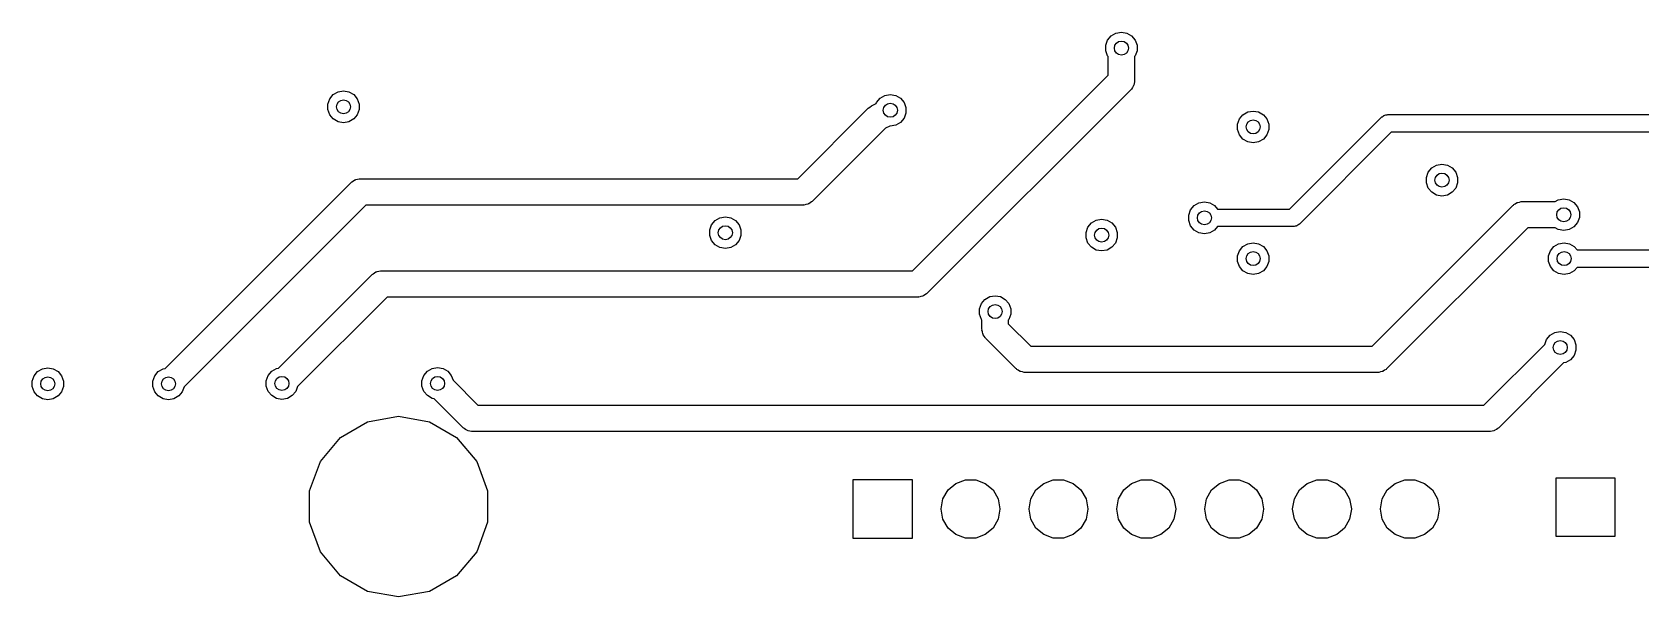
# Model space of a CAD drawing. Extents: x 91.5 to 190, y -113.6 to -60.2.
# Drawn here: x 94.29 to 140.8, y -113.63 to -97.3 of the extents above; entities that cross this region are included whole.
import ezdxf

# ---------------------------------------------------------------- set-up
doc = ezdxf.new("R2010")
doc.units = 0
doc.header["$MEASUREMENT"] = 0
doc.layers.add('BLACK', color=7, linetype='CONTINUOUS')

msp = doc.modelspace()

# ---------------------------------------------------------------- linework, layer by layer
at = {"layer": 'Black'}
for p, q in [((125.328, -97.6803), (125.383, -97.5305)), ((125.383, -97.5305), (125.485, -97.4084)), ((125.485, -97.4084), (125.623, -97.3287)), ((125.623, -97.3287), (125.78, -97.3011)), ((125.78, -97.3011), (125.937, -97.3287)), ((125.937, -97.3287), (126.075, -97.4084)), ((126.075, -97.4084), (126.177, -97.5305)), ((126.177, -97.5305), (126.232, -97.6803)), ((125.328, -97.8397), (125.328, -97.6803)), ((125.383, -97.9895), (125.328, -97.8397)), ((125.399, -98.0091), (125.383, -97.9895)), ((125.399, -98.5422), (125.399, -98.0091)), ((126.177, -97.9895), (126.161, -98.0091)), ((126.161, -98.0091), (126.161, -98.7)), ((126.232, -97.8397), (126.177, -97.9895)), ((126.232, -97.6803), (126.232, -97.8397)), ((119.742, -104.199), (125.399, -98.5422)), ((102.995, -99.1084), (103.133, -99.0287)), ((103.133, -99.0287), (103.29, -99.0011)), ((103.29, -99.0011), (103.447, -99.0287)), ((103.447, -99.0287), (103.585, -99.1084)), ((126.049, -98.9694), (120.169, -104.849)), ((126.059, -98.9557), (126.049, -98.9694)), ((126.072, -98.9449), (126.059, -98.9557)), ((126.097, -98.9018), (126.072, -98.9449)), ((126.125, -98.861), (126.097, -98.9018)), ((126.13, -98.8448), (126.125, -98.861)), ((126.138, -98.8303), (126.13, -98.8448)), ((126.147, -98.7813), (126.138, -98.8303)), ((126.16, -98.7332), (126.147, -98.7813)), ((126.161, -98.7), (126.158, -98.7165)), ((126.158, -98.7165), (126.16, -98.7332)), ((102.838, -99.3803), (102.893, -99.2305)), ((102.838, -99.5397), (102.838, -99.3803)), ((102.893, -99.2305), (102.995, -99.1084)), ((103.585, -99.1084), (103.687, -99.2305)), ((103.687, -99.2305), (103.742, -99.3803)), ((103.742, -99.3803), (103.742, -99.5397)), ((116.422, -101.539), (118.461, -99.5006)), ((118.461, -99.5006), (118.509, -99.4667)), ((118.509, -99.4667), (118.556, -99.4311)), ((118.556, -99.4311), (118.691, -99.3616)), ((118.691, -99.3616), (118.703, -99.3305)), ((118.703, -99.3305), (118.805, -99.2084)), ((118.805, -99.2084), (118.943, -99.1287)), ((118.943, -99.1287), (119.1, -99.1011)), ((119.1, -99.1011), (119.257, -99.1287)), ((119.257, -99.1287), (119.395, -99.2084)), ((119.395, -99.2084), (119.497, -99.3305)), ((119.497, -99.3305), (119.552, -99.4803)), ((119.552, -99.4803), (119.552, -99.6397)), ((102.893, -99.6895), (102.838, -99.5397)), ((102.995, -99.8116), (102.893, -99.6895)), ((103.133, -99.8913), (102.995, -99.8116)), ((103.29, -99.9189), (103.133, -99.8913)), ((103.447, -99.8913), (103.29, -99.9189)), ((103.585, -99.8116), (103.447, -99.8913)), ((103.687, -99.6895), (103.585, -99.8116)), ((103.742, -99.5397), (103.687, -99.6895)), ((119.257, -99.9913), (119.1, -100.019)), ((119.395, -99.9116), (119.257, -99.9913)), ((119.497, -99.7895), (119.395, -99.9116)), ((119.552, -99.6397), (119.497, -99.7895)), ((129.138, -99.9603), (129.193, -99.8105)), ((129.138, -100.12), (129.138, -99.9603)), ((129.193, -99.8105), (129.295, -99.6884)), ((129.295, -99.6884), (129.433, -99.6087)), ((129.433, -99.6087), (129.59, -99.5811)), ((129.59, -99.5811), (129.747, -99.6087)), ((129.747, -99.6087), (129.885, -99.6884)), ((129.885, -99.6884), (129.987, -99.8105)), ((129.987, -99.8105), (130.042, -99.9603)), ((130.042, -99.9603), (130.042, -100.12)), ((130.645, -102.416), (133.3, -99.7604)), ((133.3, -99.7604), (133.31, -99.754)), ((133.31, -99.754), (133.317, -99.7454)), ((133.317, -99.7454), (133.345, -99.7288)), ((133.345, -99.7288), (133.373, -99.7098)), ((133.373, -99.7098), (133.383, -99.7069)), ((133.383, -99.7069), (133.393, -99.7013)), ((133.393, -99.7013), (133.426, -99.6956)), ((133.426, -99.6956), (133.458, -99.687)), ((133.458, -99.687), (133.469, -99.6879)), ((133.469, -99.6879), (133.48, -99.686)), ((133.48, -99.686), (144.59, -99.686)), ((118.957, -100.082), (116.849, -102.189)), ((119.085, -100.016), (118.957, -100.082)), ((119.1, -100.019), (119.085, -100.016)), ((129.193, -100.269), (129.138, -100.12)), ((129.295, -100.392), (129.193, -100.269)), ((129.433, -100.471), (129.295, -100.392)), ((129.885, -100.392), (129.747, -100.471)), ((129.987, -100.269), (129.885, -100.392)), ((130.042, -100.12), (129.987, -100.269)), ((133.585, -100.194), (130.93, -102.85)), ((144.485, -100.194), (133.585, -100.194)), ((129.59, -100.499), (129.433, -100.471)), ((129.747, -100.471), (129.59, -100.499)), ((134.598, -101.5), (134.653, -101.351)), ((134.653, -101.351), (134.755, -101.228)), ((134.755, -101.228), (134.893, -101.149)), ((134.893, -101.149), (135.05, -101.121)), ((135.05, -101.121), (135.207, -101.149)), ((135.207, -101.149), (135.345, -101.228)), ((135.345, -101.228), (135.447, -101.351)), ((135.447, -101.351), (135.502, -101.5)), ((98.133, -107.028), (103.511, -101.651)), ((103.511, -101.651), (103.524, -101.641)), ((103.524, -101.641), (103.535, -101.628)), ((103.535, -101.628), (103.578, -101.603)), ((103.578, -101.603), (103.619, -101.575)), ((103.619, -101.575), (103.635, -101.57)), ((103.635, -101.57), (103.65, -101.562)), ((103.65, -101.562), (103.699, -101.553)), ((103.699, -101.553), (103.747, -101.54)), ((103.747, -101.54), (103.763, -101.542)), ((103.763, -101.542), (103.78, -101.539)), ((103.78, -101.539), (106.78, -101.539)), ((106.78, -101.539), (116.422, -101.539)), ((134.598, -101.66), (134.598, -101.5)), ((134.653, -101.809), (134.598, -101.66)), ((134.755, -101.932), (134.653, -101.809)), ((135.447, -101.809), (135.345, -101.932)), ((135.502, -101.66), (135.447, -101.809)), ((135.502, -101.5), (135.502, -101.66)), ((103.938, -102.301), (98.6779, -107.561)), ((106.78, -102.301), (103.938, -102.301)), ((116.58, -102.301), (106.78, -102.301)), ((116.597, -102.298), (116.58, -102.301)), ((116.613, -102.3), (116.597, -102.298)), ((116.661, -102.287), (116.613, -102.3)), ((116.71, -102.278), (116.661, -102.287)), ((116.725, -102.27), (116.71, -102.278)), ((116.741, -102.265), (116.725, -102.27)), ((116.782, -102.237), (116.741, -102.265)), ((116.825, -102.212), (116.782, -102.237)), ((116.836, -102.199), (116.825, -102.212)), ((116.849, -102.189), (116.836, -102.199)), ((127.783, -102.441), (127.885, -102.318)), ((127.885, -102.318), (128.023, -102.239)), ((128.023, -102.239), (128.18, -102.211)), ((128.18, -102.211), (128.337, -102.239)), ((128.337, -102.239), (128.475, -102.318)), ((128.475, -102.318), (128.557, -102.416)), ((133.032, -106.379), (137.101, -102.311)), ((134.893, -102.011), (134.755, -101.932)), ((135.05, -102.039), (134.893, -102.011)), ((135.207, -102.011), (135.05, -102.039)), ((135.345, -101.932), (135.207, -102.011)), ((137.101, -102.311), (137.114, -102.301)), ((137.114, -102.301), (137.125, -102.288)), ((137.125, -102.288), (137.168, -102.263)), ((137.168, -102.263), (137.209, -102.235)), ((137.209, -102.235), (137.225, -102.23)), ((137.225, -102.23), (137.24, -102.222)), ((137.24, -102.222), (137.289, -102.213)), ((137.289, -102.213), (137.337, -102.2)), ((137.337, -102.2), (137.353, -102.202)), ((137.353, -102.202), (137.37, -102.199)), ((137.37, -102.199), (138.326, -102.199)), ((138.326, -102.199), (138.413, -102.149)), ((138.413, -102.149), (138.57, -102.121)), ((138.57, -102.121), (138.727, -102.149)), ((138.727, -102.149), (138.865, -102.228)), ((138.865, -102.228), (138.967, -102.351)), ((113.933, -102.871), (114.035, -102.748)), ((114.035, -102.748), (114.173, -102.669)), ((114.173, -102.669), (114.33, -102.641)), ((114.33, -102.641), (114.487, -102.669)), ((114.487, -102.669), (114.625, -102.748)), ((114.625, -102.748), (114.727, -102.871)), ((124.915, -102.818), (125.053, -102.739)), ((125.053, -102.739), (125.21, -102.711)), ((125.21, -102.711), (125.367, -102.739)), ((125.367, -102.739), (125.505, -102.818)), ((127.728, -102.59), (127.783, -102.441)), ((127.728, -102.75), (127.728, -102.59)), ((127.783, -102.899), (127.728, -102.75)), ((128.557, -102.416), (130.645, -102.416)), ((138.967, -102.351), (139.022, -102.5)), ((139.022, -102.66), (138.967, -102.809)), ((139.022, -102.5), (139.022, -102.66)), ((113.878, -103.02), (113.933, -102.871)), ((113.878, -103.18), (113.878, -103.02)), ((113.933, -103.329), (113.878, -103.18)), ((114.727, -102.871), (114.782, -103.02)), ((114.782, -103.18), (114.727, -103.329)), ((114.782, -103.02), (114.782, -103.18)), ((124.758, -103.09), (124.813, -102.941)), ((124.758, -103.25), (124.758, -103.09)), ((124.813, -103.399), (124.758, -103.25)), ((124.813, -102.941), (124.915, -102.818)), ((125.505, -102.818), (125.607, -102.941)), ((125.607, -102.941), (125.662, -103.09)), ((125.662, -103.25), (125.607, -103.399)), ((125.662, -103.09), (125.662, -103.25)), ((127.885, -103.022), (127.783, -102.899)), ((128.023, -103.101), (127.885, -103.022)), ((128.18, -103.129), (128.023, -103.101)), ((128.337, -103.101), (128.18, -103.129)), ((128.475, -103.022), (128.337, -103.101)), ((128.557, -102.924), (128.475, -103.022)), ((130.75, -102.924), (128.557, -102.924)), ((130.761, -102.922), (130.75, -102.924)), ((130.772, -102.923), (130.761, -102.922)), ((130.804, -102.914), (130.772, -102.923)), ((130.837, -102.909), (130.804, -102.914)), ((130.847, -102.903), (130.837, -102.909)), ((130.857, -102.9), (130.847, -102.903)), ((130.885, -102.881), (130.857, -102.9)), ((130.913, -102.865), (130.885, -102.881)), ((130.92, -102.856), (130.913, -102.865)), ((130.93, -102.85), (130.92, -102.856)), ((137.528, -102.961), (133.459, -107.029)), ((138.326, -102.961), (137.528, -102.961)), ((138.413, -103.011), (138.326, -102.961)), ((138.57, -103.039), (138.413, -103.011)), ((138.727, -103.011), (138.57, -103.039)), ((138.865, -102.932), (138.727, -103.011)), ((138.967, -102.809), (138.865, -102.932)), ((114.035, -103.452), (113.933, -103.329)), ((114.173, -103.531), (114.035, -103.452)), ((114.33, -103.559), (114.173, -103.531)), ((114.487, -103.531), (114.33, -103.559)), ((114.625, -103.452), (114.487, -103.531)), ((114.727, -103.329), (114.625, -103.452)), ((124.915, -103.522), (124.813, -103.399)), ((125.053, -103.601), (124.915, -103.522)), ((125.21, -103.629), (125.053, -103.601)), ((125.367, -103.601), (125.21, -103.629)), ((125.505, -103.522), (125.367, -103.601)), ((125.607, -103.399), (125.505, -103.522)), ((129.138, -103.77), (129.193, -103.621)), ((129.193, -103.621), (129.295, -103.498)), ((129.295, -103.498), (129.433, -103.419)), ((129.433, -103.419), (129.59, -103.391)), ((129.59, -103.391), (129.747, -103.419)), ((129.747, -103.419), (129.885, -103.498)), ((129.885, -103.498), (129.987, -103.621)), ((129.987, -103.621), (130.042, -103.77)), ((138.128, -103.77), (138.183, -103.621)), ((138.183, -103.621), (138.285, -103.498)), ((138.285, -103.498), (138.423, -103.419)), ((138.423, -103.419), (138.58, -103.391)), ((138.58, -103.391), (138.737, -103.419)), ((138.737, -103.419), (138.875, -103.498)), ((138.875, -103.498), (138.957, -103.596)), ((138.957, -103.596), (141.38, -103.596)), ((129.138, -103.93), (129.138, -103.77)), ((129.193, -104.079), (129.138, -103.93)), ((129.295, -104.202), (129.193, -104.079)), ((129.987, -104.079), (129.885, -104.202)), ((130.042, -103.93), (129.987, -104.079)), ((130.042, -103.77), (130.042, -103.93)), ((138.128, -103.93), (138.128, -103.77)), ((138.183, -104.079), (138.128, -103.93)), ((138.285, -104.202), (138.183, -104.079)), ((138.957, -104.104), (138.875, -104.202)), ((141.275, -104.104), (138.957, -104.104)), ((101.413, -107.018), (104.121, -104.311)), ((104.121, -104.311), (104.134, -104.301)), ((104.134, -104.301), (104.145, -104.288)), ((104.145, -104.288), (104.188, -104.263)), ((104.188, -104.263), (104.229, -104.235)), ((104.229, -104.235), (104.245, -104.23)), ((104.245, -104.23), (104.26, -104.222)), ((104.26, -104.222), (104.309, -104.213)), ((104.309, -104.213), (104.357, -104.2)), ((104.357, -104.2), (104.373, -104.202)), ((104.373, -104.202), (104.39, -104.199)), ((104.39, -104.199), (106.62, -104.199)), ((106.62, -104.199), (119.742, -104.199)), ((129.433, -104.281), (129.295, -104.202)), ((129.59, -104.309), (129.433, -104.281)), ((129.747, -104.281), (129.59, -104.309)), ((129.885, -104.202), (129.747, -104.281)), ((138.423, -104.281), (138.285, -104.202)), ((138.58, -104.309), (138.423, -104.281)), ((138.737, -104.281), (138.58, -104.309)), ((138.875, -104.202), (138.737, -104.281)), ((104.548, -104.961), (101.958, -107.551)), ((106.62, -104.961), (104.548, -104.961)), ((119.9, -104.961), (106.62, -104.961)), ((119.917, -104.958), (119.9, -104.961)), ((119.933, -104.96), (119.917, -104.958)), ((119.981, -104.947), (119.933, -104.96)), ((120.03, -104.938), (119.981, -104.947)), ((120.045, -104.93), (120.03, -104.938)), ((120.061, -104.925), (120.045, -104.93)), ((120.102, -104.897), (120.061, -104.925)), ((120.145, -104.872), (120.102, -104.897)), ((120.156, -104.859), (120.145, -104.872)), ((120.169, -104.849), (120.156, -104.859)), ((121.733, -105.151), (121.835, -105.028)), ((121.835, -105.028), (121.973, -104.949)), ((121.973, -104.949), (122.13, -104.921)), ((122.13, -104.921), (122.287, -104.949)), ((122.287, -104.949), (122.425, -105.028)), ((122.425, -105.028), (122.527, -105.151)), ((121.678, -105.3), (121.733, -105.151)), ((121.678, -105.46), (121.678, -105.3)), ((121.733, -105.609), (121.678, -105.46)), ((122.527, -105.151), (122.582, -105.3)), ((122.582, -105.46), (122.527, -105.609)), ((122.582, -105.3), (122.582, -105.46)), ((121.749, -105.629), (121.733, -105.609)), ((121.749, -105.89), (121.749, -105.629)), ((121.752, -105.907), (121.749, -105.89)), ((121.75, -105.923), (121.752, -105.907)), ((121.763, -105.971), (121.75, -105.923)), ((121.772, -106.02), (121.763, -105.971)), ((121.78, -106.035), (121.772, -106.02)), ((121.785, -106.051), (121.78, -106.035)), ((122.527, -105.609), (122.511, -105.629)), ((122.511, -105.629), (122.511, -105.732)), ((122.511, -105.732), (123.158, -106.379)), ((138.175, -106.068), (138.313, -105.989)), ((138.313, -105.989), (138.47, -105.961)), ((138.47, -105.961), (138.627, -105.989)), ((138.627, -105.989), (138.765, -106.068)), ((121.813, -106.092), (121.785, -106.051)), ((121.838, -106.135), (121.813, -106.092)), ((121.851, -106.146), (121.838, -106.135)), ((121.861, -106.159), (121.851, -106.146)), ((122.731, -107.029), (121.861, -106.159)), ((123.158, -106.379), (133.032, -106.379)), ((136.262, -108.089), (138.022, -106.329)), ((138.022, -106.329), (138.073, -106.191)), ((138.073, -106.191), (138.175, -106.068)), ((138.765, -106.068), (138.867, -106.191)), ((138.867, -106.191), (138.922, -106.34)), ((138.922, -106.5), (138.867, -106.649)), ((138.922, -106.34), (138.922, -106.5)), ((138.567, -106.862), (136.689, -108.739)), ((138.627, -106.851), (138.567, -106.862)), ((138.765, -106.772), (138.627, -106.851)), ((138.867, -106.649), (138.765, -106.772)), ((94.288, -107.39), (94.3425, -107.241)), ((94.288, -107.55), (94.288, -107.39)), ((94.3425, -107.241), (94.445, -107.118)), ((94.445, -107.118), (94.583, -107.039)), ((94.583, -107.039), (94.74, -107.011)), ((94.74, -107.011), (94.897, -107.039)), ((94.897, -107.039), (95.035, -107.118)), ((95.035, -107.118), (95.1375, -107.241)), ((95.1375, -107.241), (95.192, -107.39)), ((95.192, -107.39), (95.192, -107.55)), ((97.778, -107.39), (97.8325, -107.241)), ((97.778, -107.55), (97.778, -107.39)), ((97.8325, -107.241), (97.935, -107.118)), ((97.935, -107.118), (98.073, -107.039)), ((98.073, -107.039), (98.133, -107.028)), ((101.058, -107.38), (101.113, -107.231)), ((101.058, -107.54), (101.058, -107.38)), ((101.113, -107.231), (101.215, -107.108)), ((101.215, -107.108), (101.353, -107.029)), ((101.353, -107.029), (101.413, -107.018)), ((105.558, -107.38), (105.613, -107.231)), ((105.558, -107.54), (105.558, -107.38)), ((105.613, -107.231), (105.715, -107.108)), ((105.715, -107.108), (105.853, -107.029)), ((105.853, -107.029), (106.01, -107.001)), ((106.01, -107.001), (106.167, -107.029)), ((106.167, -107.029), (106.305, -107.108)), ((106.305, -107.108), (106.407, -107.231)), ((106.407, -107.231), (106.458, -107.369)), ((106.458, -107.369), (107.178, -108.089)), ((122.744, -107.039), (122.731, -107.029)), ((122.755, -107.052), (122.744, -107.039)), ((122.798, -107.077), (122.755, -107.052)), ((122.839, -107.105), (122.798, -107.077)), ((122.855, -107.11), (122.839, -107.105)), ((122.87, -107.118), (122.855, -107.11)), ((122.919, -107.127), (122.87, -107.118)), ((122.967, -107.14), (122.919, -107.127)), ((122.983, -107.138), (122.967, -107.14)), ((123, -107.141), (122.983, -107.138)), ((133.19, -107.141), (123, -107.141)), ((133.207, -107.138), (133.19, -107.141)), ((133.223, -107.14), (133.207, -107.138)), ((133.271, -107.127), (133.223, -107.14)), ((133.32, -107.118), (133.271, -107.127)), ((133.335, -107.11), (133.32, -107.118)), ((133.351, -107.105), (133.335, -107.11)), ((133.392, -107.077), (133.351, -107.105)), ((133.435, -107.052), (133.392, -107.077)), ((133.446, -107.039), (133.435, -107.052)), ((133.459, -107.029), (133.446, -107.039)), ((94.3425, -107.699), (94.288, -107.55)), ((94.445, -107.822), (94.3425, -107.699)), ((94.583, -107.901), (94.445, -107.822)), ((94.74, -107.929), (94.583, -107.901)), ((94.897, -107.901), (94.74, -107.929)), ((95.035, -107.822), (94.897, -107.901)), ((95.1375, -107.699), (95.035, -107.822)), ((95.192, -107.55), (95.1375, -107.699)), ((97.8325, -107.699), (97.778, -107.55)), ((97.935, -107.822), (97.8325, -107.699)), ((98.073, -107.901), (97.935, -107.822)), ((98.23, -107.929), (98.073, -107.901)), ((98.387, -107.901), (98.23, -107.929)), ((98.525, -107.822), (98.387, -107.901)), ((98.6275, -107.699), (98.525, -107.822)), ((98.6779, -107.561), (98.6275, -107.699)), ((101.113, -107.689), (101.058, -107.54)), ((101.215, -107.812), (101.113, -107.689)), ((101.353, -107.891), (101.215, -107.812)), ((101.51, -107.919), (101.353, -107.891)), ((101.667, -107.891), (101.51, -107.919)), ((101.805, -107.812), (101.667, -107.891)), ((101.907, -107.689), (101.805, -107.812)), ((101.958, -107.551), (101.907, -107.689)), ((105.613, -107.689), (105.558, -107.54)), ((105.715, -107.812), (105.613, -107.689)), ((105.853, -107.891), (105.715, -107.812)), ((105.913, -107.902), (105.853, -107.891)), ((106.751, -108.739), (105.913, -107.902)), ((107.178, -108.089), (136.262, -108.089)), ((103.202, -109.021), (103.987, -108.567)), ((103.987, -108.567), (104.88, -108.41)), ((104.88, -108.41), (105.773, -108.567)), ((105.773, -108.567), (106.558, -109.021)), ((106.764, -108.749), (106.751, -108.739)), ((106.775, -108.762), (106.764, -108.749)), ((106.818, -108.787), (106.775, -108.762)), ((106.859, -108.815), (106.818, -108.787)), ((106.875, -108.82), (106.859, -108.815)), ((106.89, -108.828), (106.875, -108.82)), ((106.939, -108.837), (106.89, -108.828)), ((136.55, -108.828), (136.501, -108.837)), ((136.565, -108.82), (136.55, -108.828)), ((136.581, -108.815), (136.565, -108.82)), ((136.622, -108.787), (136.581, -108.815)), ((136.665, -108.762), (136.622, -108.787)), ((136.676, -108.749), (136.665, -108.762)), ((136.689, -108.739), (136.676, -108.749)), ((102.62, -109.715), (103.202, -109.021)), ((106.558, -109.021), (107.14, -109.715)), ((106.987, -108.85), (106.939, -108.837)), ((107.003, -108.848), (106.987, -108.85)), ((107.02, -108.851), (107.003, -108.848)), ((136.42, -108.851), (107.02, -108.851)), ((136.437, -108.848), (136.42, -108.851)), ((136.453, -108.85), (136.437, -108.848)), ((136.501, -108.837), (136.453, -108.85)), ((102.31, -110.567), (102.62, -109.715)), ((107.14, -109.715), (107.45, -110.567)), ((138.35, -111.89), (138.35, -110.19)), ((138.35, -110.19), (140.05, -110.19)), ((140.05, -110.19), (140.05, -111.89)), ((102.31, -111.473), (102.31, -110.567)), ((107.45, -110.567), (107.45, -111.473)), ((118.03, -111.94), (118.03, -110.24)), ((118.03, -110.24), (119.73, -110.24)), ((119.73, -110.24), (119.73, -111.94)), ((120.621, -110.796), (120.769, -110.54)), ((120.769, -110.54), (120.995, -110.351)), ((120.995, -110.351), (121.272, -110.25)), ((121.272, -110.25), (121.568, -110.25)), ((121.568, -110.25), (121.845, -110.351)), ((121.845, -110.351), (122.071, -110.54)), ((122.071, -110.54), (122.219, -110.796)), ((123.161, -110.796), (123.309, -110.54)), ((123.309, -110.54), (123.535, -110.351)), ((123.535, -110.351), (123.812, -110.25)), ((123.812, -110.25), (124.108, -110.25)), ((124.108, -110.25), (124.385, -110.351)), ((124.385, -110.351), (124.611, -110.54)), ((124.611, -110.54), (124.759, -110.796)), ((125.701, -110.796), (125.849, -110.54)), ((125.849, -110.54), (126.075, -110.351)), ((126.075, -110.351), (126.352, -110.25)), ((126.352, -110.25), (126.648, -110.25)), ((126.648, -110.25), (126.925, -110.351)), ((126.925, -110.351), (127.151, -110.54)), ((127.151, -110.54), (127.299, -110.796)), ((128.241, -110.796), (128.389, -110.54)), ((128.389, -110.54), (128.615, -110.351)), ((128.615, -110.351), (128.892, -110.25)), ((128.892, -110.25), (129.188, -110.25)), ((129.188, -110.25), (129.465, -110.351)), ((129.465, -110.351), (129.691, -110.54)), ((129.691, -110.54), (129.839, -110.796)), ((130.781, -110.796), (130.929, -110.54)), ((130.929, -110.54), (131.155, -110.351)), ((131.155, -110.351), (131.432, -110.25)), ((131.432, -110.25), (131.728, -110.25)), ((131.728, -110.25), (132.005, -110.351)), ((132.005, -110.351), (132.231, -110.54)), ((132.231, -110.54), (132.379, -110.796)), ((133.321, -110.796), (133.469, -110.54)), ((133.469, -110.54), (133.695, -110.351)), ((133.695, -110.351), (133.972, -110.25)), ((133.972, -110.25), (134.268, -110.25)), ((134.268, -110.25), (134.545, -110.351)), ((134.545, -110.351), (134.771, -110.54)), ((134.771, -110.54), (134.919, -110.796)), ((120.57, -111.087), (120.621, -110.796)), ((120.57, -111.093), (120.57, -111.087)), ((120.621, -111.384), (120.57, -111.093)), ((122.219, -110.796), (122.27, -111.087)), ((122.27, -111.093), (122.219, -111.384)), ((122.27, -111.087), (122.27, -111.093)), ((123.11, -111.087), (123.161, -110.796)), ((123.11, -111.093), (123.11, -111.087)), ((123.161, -111.384), (123.11, -111.093)), ((124.759, -110.796), (124.81, -111.087)), ((124.81, -111.093), (124.759, -111.384)), ((124.81, -111.087), (124.81, -111.093)), ((125.65, -111.087), (125.701, -110.796)), ((125.65, -111.093), (125.65, -111.087)), ((125.701, -111.384), (125.65, -111.093)), ((127.299, -110.796), (127.35, -111.087)), ((127.35, -111.093), (127.299, -111.384)), ((127.35, -111.087), (127.35, -111.093)), ((128.19, -111.087), (128.241, -110.796)), ((128.19, -111.093), (128.19, -111.087)), ((128.241, -111.384), (128.19, -111.093)), ((129.839, -110.796), (129.89, -111.087)), ((129.89, -111.093), (129.839, -111.384)), ((129.89, -111.087), (129.89, -111.093)), ((130.73, -111.087), (130.781, -110.796)), ((130.73, -111.093), (130.73, -111.087)), ((130.781, -111.384), (130.73, -111.093)), ((132.379, -110.796), (132.43, -111.087)), ((132.43, -111.093), (132.379, -111.384)), ((132.43, -111.087), (132.43, -111.093)), ((133.27, -111.087), (133.321, -110.796)), ((133.27, -111.093), (133.27, -111.087)), ((133.321, -111.384), (133.27, -111.093)), ((134.919, -110.796), (134.97, -111.087)), ((134.97, -111.093), (134.919, -111.384)), ((134.97, -111.087), (134.97, -111.093)), ((102.62, -112.325), (102.31, -111.473)), ((107.45, -111.473), (107.14, -112.325)), ((120.769, -111.64), (120.621, -111.384)), ((122.219, -111.384), (122.071, -111.64)), ((123.309, -111.64), (123.161, -111.384)), ((124.759, -111.384), (124.611, -111.64)), ((125.849, -111.64), (125.701, -111.384)), ((127.299, -111.384), (127.151, -111.64)), ((128.389, -111.64), (128.241, -111.384)), ((129.839, -111.384), (129.691, -111.64)), ((130.929, -111.64), (130.781, -111.384)), ((132.379, -111.384), (132.231, -111.64)), ((133.469, -111.64), (133.321, -111.384)), ((134.919, -111.384), (134.771, -111.64)), ((119.73, -111.94), (118.03, -111.94)), ((120.995, -111.829), (120.769, -111.64)), ((121.272, -111.93), (120.995, -111.829)), ((121.568, -111.93), (121.272, -111.93)), ((121.845, -111.829), (121.568, -111.93)), ((122.071, -111.64), (121.845, -111.829)), ((123.535, -111.829), (123.309, -111.64)), ((123.812, -111.93), (123.535, -111.829)), ((124.108, -111.93), (123.812, -111.93)), ((124.385, -111.829), (124.108, -111.93)), ((124.611, -111.64), (124.385, -111.829)), ((126.075, -111.829), (125.849, -111.64)), ((126.352, -111.93), (126.075, -111.829)), ((126.648, -111.93), (126.352, -111.93)), ((126.925, -111.829), (126.648, -111.93)), ((127.151, -111.64), (126.925, -111.829)), ((128.615, -111.829), (128.389, -111.64)), ((128.892, -111.93), (128.615, -111.829)), ((129.188, -111.93), (128.892, -111.93)), ((129.465, -111.829), (129.188, -111.93)), ((129.691, -111.64), (129.465, -111.829)), ((131.155, -111.829), (130.929, -111.64)), ((131.432, -111.93), (131.155, -111.829)), ((131.728, -111.93), (131.432, -111.93)), ((132.005, -111.829), (131.728, -111.93)), ((132.231, -111.64), (132.005, -111.829)), ((133.695, -111.829), (133.469, -111.64)), ((133.972, -111.93), (133.695, -111.829)), ((134.268, -111.93), (133.972, -111.93)), ((134.545, -111.829), (134.268, -111.93)), ((134.771, -111.64), (134.545, -111.829)), ((140.05, -111.89), (138.35, -111.89)), ((103.202, -113.019), (102.62, -112.325)), ((107.14, -112.325), (106.558, -113.019)), ((103.987, -113.473), (103.202, -113.019)), ((106.558, -113.019), (105.773, -113.473)), ((104.88, -113.63), (103.987, -113.473)), ((105.773, -113.473), (104.88, -113.63))]:
    msp.add_line(p, q, dxfattribs=at)
for centre in [(125.78, -97.76), (103.29, -99.46), (119.1, -99.56), (129.59, -100.04), (135.05, -101.58), (128.18, -102.67), (138.57, -102.58), (114.33, -103.1), (125.21, -103.17), (129.59, -103.85), (138.58, -103.85), (122.13, -105.38), (138.47, -106.42), (94.74, -107.47), (98.23, -107.47), (101.51, -107.46), (106.01, -107.46)]:
    msp.add_circle(centre, 0.2032, dxfattribs=at)

doc.saveas('drawing.dxf')
